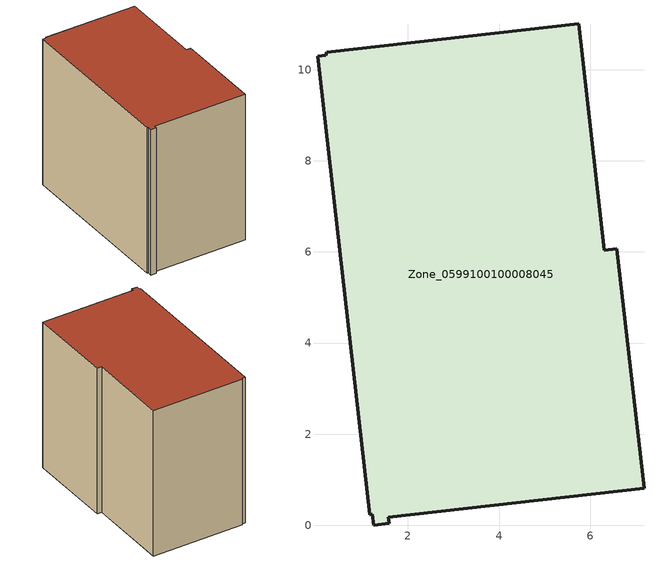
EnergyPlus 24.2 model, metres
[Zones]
Zone_0599100100008045
 floor ground (C_G): 0.2,10.31 0.22,10.38 5.75,11.01 6.31,6.04 6.59,6.07 7.18,0.82 1.57,0.18 1.59,0.04 1.25,0 1.22,0.24 1.16,0.23 0.02,10.3 z0
 wall outside (C_F): 1.25,0 1.59,0.04 1.57,0.18 7.18,0.82 6.59,6.07 6.31,6.04 5.75,11.01 0.22,10.38 0.2,10.31 0.02,10.3 1.16,0.23 1.22,0.24 1.25,0 z0:9.12
 roof outside (C_R): 0.2,10.31 0.02,10.3 1.16,0.23 1.22,0.24 1.25,0 1.59,0.04 1.57,0.18 7.18,0.82 6.59,6.07 6.31,6.04 5.75,11.01 0.22,10.38 z9.12
[BUILDING]
Pand.0599100100008045: North Axis=0; Terrain=City; Loads Convergence Tolerance Value=0.04; Temperature Convergence Tolerance Value=0.4; Solar Distribution=FullExterior; Maximum Number of Warmup Days=25; Minimum Number of Warmup Days=1
[Site:Location]
Rotterdam.The.Hague.AP_ZH_NLD Design_Conditions: Latitude=51.96; Longitude=4.45; Time Zone=1; Elevation=-4.5
[SITE:GROUNDTEMPERATURE:BUILDINGSURFACE]
18, 18, 18, 18, 18, 18, 18, 18, 18, 18, 18, 18
[MATERIAL] Thermal Absorptance=0.9; Solar Absorptance=0.7; Visible Absorptance=0.7
Name | Roughness | Thickness | Conductivity | Density | Specific Heat
G.TC.2015-2018 | MediumSmooth | 0.15 | 0.0428571 | 540 | 1210
F.TC.2015-2018 | Rough | 0.3 | 0.0666667 | 1920 | 840
R.TC.2015-2018 | MediumRough | 0.2 | 0.0333333 | 1500 | 1000
[CONSTRUCTION]
C_G: G.TC.2015-2018
C_F: F.TC.2015-2018
C_R: R.TC.2015-2018
[ZONE]
Zone_0599100100008045: Type=1; Multiplier=1; Ceiling Height=Autocalculate; Volume=Autocalculate; Floor Area=autocalculate; Part of Total Floor Area=Yes
[ZONEINFILTRATION:DESIGNFLOWRATE]
Infil_Zone_0599100100008045: Zone or ZoneList or Space or SpaceList=Zone_0599100100008045; Schedule=AlwaysOn; Design Flow Rate Calculation Method=Flow/Area; Flow Rate per Floor Area=0.0015; Constant Term Coefficient=1; Temperature Term Coefficient=0; Velocity Term Coefficient=0; Velocity Squared Term Coefficient=0
[HVACTEMPLATE:ZONE:IDEALLOADSAIRSYSTEM]
Zone_0599100100008045: Maximum Heating Supply Air Temperature=50; Minimum Cooling Supply Air Temperature=13; Maximum Heating Supply Air Humidity Ratio=0.0156; Minimum Cooling Supply Air Humidity Ratio=0.0077; Heating Limit=NoLimit; Cooling Limit=NoLimit; Dehumidification Control Type=ConstantSensibleHeatRatio; Cooling Sensible Heat Ratio=0.7; Dehumidification Setpoint=60; Humidification Control Type=None; Humidification Setpoint=30; Outdoor Air Method=None; Outdoor Air Flow Rate per Person=0.00944; Outdoor Air Flow Rate per Zone Floor Area=0; Outdoor Air Flow Rate per Zone=0; Demand Controlled Ventilation Type=None; Outdoor Air Economizer Type=NoEconomizer; Heat Recovery Type=None; Sensible Heat Recovery Effectiveness=0.7; Latent Heat Recovery Effectiveness=0.65
[ZONECONTROL:THERMOSTAT]
ThermostatControl_Zone_0599100100008045: Zone or ZoneList=Zone_0599100100008045; Control Type Schedule=DualSetpointControlType; Control 1=Thermostat_Zone_0599100100008045; Temperature Difference Between Cutout And Setpoint=0
[THERMOSTATSETPOINT:DUALSETPOINT]
Thermostat_Zone_0599100100008045: Heating Setpoint Temperature Schedule=HeatingSetpoint_Zone_0599100100008045; Cooling Setpoint Temperature Schedule=CoolingSetpoint_Zone_0599100100008045
[SCHEDULE:COMPACT]
HeatingSetpoint_Zone_0599100100008045: Through: 12/31, For: AllDays, Until: 24:00, 21
CoolingSetpoint_Zone_0599100100008045: Through: 12/31, For: AllDays, Until: 24:00, 24
DualSetpointControlType: Through: 12/31, For: AllDays, Until: 24:00, 4
AlwaysOn: Through: 12/31, For: AllDays, Until: 24:00, 1
